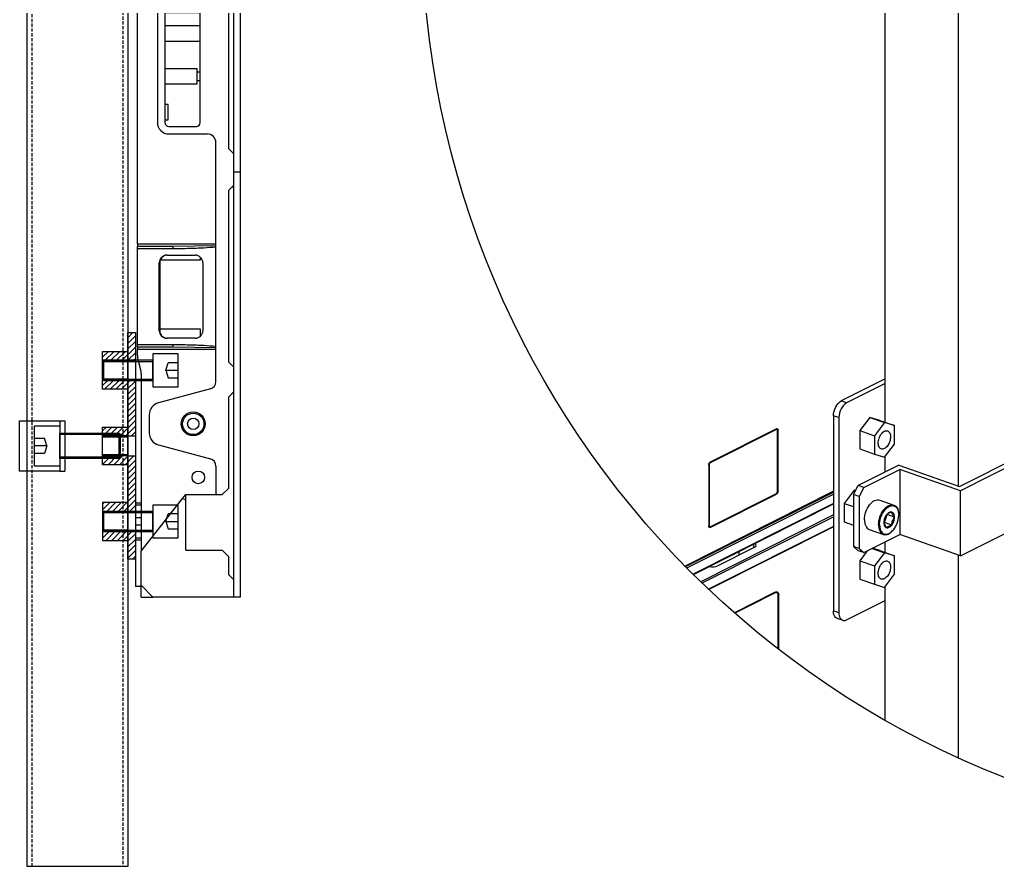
# Model space of a CAD drawing. Header units: millimetres. Extents: x 5415 to 11208, y 1449 to 3485.
# Drawn here: x 9822.2 to 10210.6, y 2285.7 to 2622 of the extents above; entities that cross this region are included whole.
import ezdxf

# ---------------------------------------------------------------- set-up
doc = ezdxf.new("R2010")
doc.units = ezdxf.units.MM
doc.linetypes.add('HIDDEN', pattern=[1.905, 1.27, -0.635])
for name, color, linetype in [('3_ALL_AXES', 7, 'Continuous'), ('7_ALL_FEATURES', 7, 'Continuous'), ('AXIS', 7, 'Continuous'), ('CHAMFER', 7, 'Continuous'), ('dim', 3, 'Continuous'), ('DIMENSIONS', 251, 'Continuous'), ('ROUNDS', 7, 'Continuous')]:
    doc.layers.add(name, color=color, linetype=linetype)

# ---------------------------------------------------------------- blocks, each defined once
blk = doc.blocks.new('A$Cb10ff04d')
at = {"color": 7, "linetype": 'Continuous', "lineweight": 25}
for p, q in [((2.3, 332.8), (7, 337.5)), ((7, 337.5), (2.3, 337.5)), ((2.3, 332.8), (2.3, 337.5)), ((39, 337.5), (7, 337.5)), ((41.6, 337.5), (39, 337.5)), ((39, 337.5), (39, 168.75)), ((39, 337.5), (39, 328.5)), ((41.6, 337.5), (41.6, 168.75)), ((0, 333.31), (2.3, 333.31)), ((0, 314.75), (0, 333.31)), ((2.3, 319.25), (2.3, 332.8)), ((39, 328.5), (37, 326.5)), ((37, 326.5), (37, 321.35)), ((2.3, 319.25), (18.76, 298.42)), ((2.3, 319.25), (2.3, 249.02)), ((34.5, 318.85), (20, 318.85)), ((20, 318.85), (20, 298.85)), ((37, 321.35), (34.5, 318.85)), ((2.3, 314.75), (0, 314.75)), ((0, 314.75), (0, 314)), ((2.3, 314), (0, 314)), ((0, 314), (0, 309)), ((0, 306), (0, 309)), ((0, 309), (2.3, 309)), ((2.3, 306), (0, 306)), ((0, 306), (0, 301)), ((0, 301), (2.3, 301)), ((0, 301), (0, 300.25)), ((0, 300.25), (2.3, 300.25)), ((20, 298.85), (18.76, 298.42)), ((18.76, 298.42), (20, 296.85)), ((20, 296.85), (20, 298.85)), ((32, 296.85), (20, 296.85)), ((32, 285.55), (32, 296.85)), ((32, 296.85), (34.5, 296.85)), ((37, 294.35), (34.5, 296.85)), ((37, 294.35), (37, 260.12)), ((9.21, 277.14), (29.78, 282.65)), ((5.5, 265.19), (5.5, 272.31)), ((29.78, 254.85), (9.21, 260.36)), ((37, 260.12), (39, 258.12)), ((39, 258.12), (39, 244.12)), ((32, 249.88), (32, 251.95)), ((29, 246.88), (13.25, 246.88)), ((0.8, 140.25), (0.8, 241.42)), ((8.75, 242.38), (8.75, 188.38)), ((11.75, 242.38), (11.75, 188.38)), ((24.25, 243.88), (13.25, 243.88)), ((25.75, 188.38), (25.75, 242.38)), ((39, 244.12), (37, 242.12)), ((37, 242.12), (37, 178.12)), ((25.75, 238.13), (11.75, 238.13)), ((11.75, 232.13), (25.75, 232.13)), ((25.75, 226.75), (11.75, 226.75)), ((11.75, 220.75), (25.75, 220.75)), ((24.5, 209.75), (11.75, 209.75)), ((24.5, 206.75), (24.5, 209.75)), ((25.75, 208.35), (24.5, 208.35)), ((24.5, 203.75), (24.5, 206.75)), ((11.75, 203.75), (24.5, 203.75)), ((24.5, 205.15), (25.75, 205.15)), ((13, 195.5), (11.75, 195.5)), ((13, 189.5), (13, 195.5)), ((11.75, 189.5), (13, 189.5)), ((13.25, 186.88), (24.25, 186.88)), ((13.25, 183.88), (28.5, 183.88)), ((32, 85.55), (32, 180.38)), ((37, 178.12), (39, 176.12)), ((39, 176.12), (39, 163.38)), ((41.6, 168.75), (39, 168.75)), ((39, 168.75), (39, 0)), ((41.6, 168.75), (41.6, 0)), ((39, 163.38), (37, 161.38)), ((37, 161.38), (37, 93.38)), ((39, 162.75), (38.36, 162.74)), ((0.8, 140.25), (32, 140.25)), ((0.8, 140.25), (0.8, 139.25)), ((0.8, 139.25), (14.9, 139.25)), ((0.8, 138.25), (0.8, 139.25)), ((0.8, 100.25), (0.8, 138.25)), ((15.07, 138.25), (0.8, 138.25)), ((14.9, 139.25), (32, 139.59)), ((9.51, 105.75), (9.51, 132.75)), ((9.69, 132.75), (9.51, 132.75)), ((9.69, 132.75), (9.69, 105.75)), ((9.9, 133.88), (25.9, 133.88)), ((12.48, 135.75), (23.84, 135.75)), ((25.9, 133.88), (25.9, 134.91)), ((26.81, 132.75), (26.81, 105.75)), ((9.69, 105.75), (9.51, 105.75)), ((25.9, 106.38), (9.69, 106.38)), ((25.9, 103.59), (25.9, 106.38)), ((23.84, 102.75), (12.48, 102.75)), ((0.8, 100.25), (15.07, 100.25)), ((0.8, 99.25), (0.8, 100.25)), ((0.8, 99.25), (0.8, 98.25)), ((14.9, 99.25), (0.8, 99.25)), ((0.8, 96.08), (0.8, 98.25)), ((32, 98.25), (0.8, 98.25)), ((32, 98.91), (14.9, 99.25)), ((37, 93.38), (39, 91.38)), ((39, 91.38), (39, 81.38)), ((2.3, 88.48), (2.3, 18.25)), ((29.78, 82.65), (9.21, 77.14)), ((39, 81.38), (37, 79.38)), ((37, 79.38), (37, 43.15)), ((39, 80.88), (38.5, 80.88)), ((5.5, 72.31), (5.5, 65.19)), ((9.21, 60.36), (29.78, 54.85)), ((32, 51.95), (32, 40.65)), ((37, 43.15), (34.5, 40.65)), ((2.3, 18.25), (18.76, 39.08)), ((18.76, 39.08), (20, 40.65)), ((18.76, 39.08), (20, 38.65)), ((20, 38.65), (20, 40.65)), ((20, 40.65), (32, 40.65)), ((32, 40.65), (34.5, 40.65)), ((2.3, 37.25), (0, 37.25)), ((0, 37.25), (0, 36.5)), ((2.3, 36.5), (0, 36.5)), ((0, 36.5), (0, 31.5)), ((20, 18.65), (20, 38.65)), ((2.3, 31.5), (0, 31.5)), ((0, 31.5), (0, 28.5)), ((2.3, 28.5), (0, 28.5)), ((0, 28.5), (0, 23.5)), ((0, 23.5), (2.3, 23.5)), ((0, 23.5), (0, 22.75)), ((0, 22.75), (2.3, 22.75)), ((0, 22.75), (0, 4.19)), ((2.3, 4.7), (2.3, 18.25)), ((20, 18.65), (34.5, 18.65)), ((34.5, 18.65), (37, 16.15)), ((37, 16.15), (37, 9)), ((37, 9), (39, 7)), ((2.3, 4.19), (0, 4.19)), ((2.3, 0), (2.3, 4.7)), ((7, 0), (2.3, 4.7)), ((39, 7), (39, 0)), ((2.3, 0), (7, 0)), ((39, 0), (7, 0)), ((41.6, 0), (39, 0))]:
    blk.add_line(p, q, dxfattribs=at)
for centre, radius in [((25, 290), 2.5), ((23, 268.75), 4.75), ((23, 268.75), 4.25), ((23, 268.75), 2.25), ((23, 68.75), 4.75), ((23, 68.75), 4.25), ((23, 68.75), 2.25), ((25, 47.5), 2.5)]:
    blk.add_circle(centre, radius, dxfattribs=at)
for centre, radius, start, end in [((29, 285.55), 3, 285, 0), ((10.5, 272.31), 5, 105, 180), ((10.5, 265.19), 5, 180, 255), ((29, 251.95), 3, 0, 75), ((-8, 249.02), 10.3, 337.6684, 0), ((29, 249.88), 3, 270, 0), ((10.5, 241.42), 9.7, 157.6684, 180), ((13.25, 242.38), 4.5, 90, 180), ((13.25, 242.38), 1.5, 90, 180), ((24.25, 242.38), 1.5, 0, 90), ((13.25, 188.38), 4.5, 180, 270), ((13.25, 188.38), 1.5, 180, 270), ((24.25, 188.38), 1.5, 270, 0), ((28.5, 180.38), 3.5, 0, 90), ((13.5, 138.49), 1.59, 351.2205, 28.4816), ((13.5, 100.01), 1.59, 331.5184, 8.7795), ((10.5, 96.08), 9.7, 180, 202.3316), ((-8, 88.48), 10.3, 0, 22.3316), ((29, 85.55), 3, 285, 0), ((10.5, 72.31), 5, 105, 180), ((10.5, 65.19), 5, 180, 255), ((29, 51.95), 3, 0, 75)]:
    blk.add_arc(centre, radius, start, end, dxfattribs=at)
for centre, start_param, end_param in [((12.48, 132.75), 0, 1.570796), ((12.65, 132.75), 0, 1.570796), ((23.84, 132.75), 4.712389, 6.283185), ((12.48, 105.75), 1.570796, 3.141593), ((12.65, 105.75), 1.570796, 3.141593), ((23.84, 105.75), 3.141593, 4.712389)]:
    blk.add_ellipse(centre, major_axis=(0, 3), ratio=0.98857, start_param=start_param, end_param=end_param, dxfattribs=at)
for points, knots in [([(32, 138.92), (30.39, 138.79), (26.85, 138.5), (21.2, 138.3), (17.17, 138.27), (15.07, 138.25)], [0, 0, 0, 0, 0.285649, 0.629134, 1, 1, 1, 1]), ([(15.07, 100.25), (17.17, 100.23), (21.2, 100.2), (26.85, 100), (30.39, 99.71), (32, 99.58)], [0, 0, 0, 0, 0.37085, 0.71434, 1, 1, 1, 1])]:
    blk.add_open_spline(points, degree=3, knots=knots, dxfattribs=at)
blk = doc.blocks.new('lj2')
at = {"layer": 'DIMENSIONS', "ltscale": 24}
h = blk.add_hatch(dxfattribs=at)
h.set_pattern_fill('ANSI31', color=254, scale=0.5)
h.set_pattern_definition([(45, (-28395.7716, -383.0978), (-1.122532015, 1.122532015), [])])
h.paths.add_polyline_path([(52470.25, -537810.61), (52473.25, -537810.61), (52473.25, -537799.61), (52470.25, -537799.61)])
h.paths.add_polyline_path([(52460.25, -537807.11), (52460.25, -537810.61), (52470.25, -537810.61), (52470.25, -537807.11)])
h.paths.add_polyline_path([(52470.25, -537822.11), (52470.25, -537818.61), (52460.25, -537818.61), (52460.25, -537822.11)])
h.paths.add_polyline_path([(52473.25, -537818.61), (52470.25, -537818.61), (52470.25, -537840.61), (52473.25, -537840.61)])
h.paths.add_polyline_path([(52470.25, -537837.11), (52460.25, -537837.11), (52460.25, -537840.61), (52470.25, -537840.61)])
h.paths.add_polyline_path([(52460.25, -537848.61), (52460.25, -537852.11), (52470.25, -537852.11), (52470.25, -537848.61)])
h.paths.add_polyline_path([(52473.25, -537848.61), (52470.25, -537848.61), (52470.25, -537870.61), (52473.25, -537870.61)])
h.paths.add_polyline_path([(52460.25, -537867.11), (52460.25, -537870.61), (52470.25, -537870.61), (52470.25, -537867.11)])
h.paths.add_polyline_path([(52470.25, -537882.11), (52470.25, -537878.61), (52460.25, -537878.61), (52460.25, -537882.11)])
h.paths.add_polyline_path([(52470.25, -537889.61), (52473.25, -537889.61), (52473.25, -537878.61), (52470.25, -537878.61)])
at = {"layer": 'DIMENSIONS', "color": 2, "ltscale": 24}
for p, q in [((52470.25, -537810.61), (52460.25, -537810.61)), ((52470.25, -537811.11), (52460.25, -537811.11)), ((52470.25, -537810.61), (52473.25, -537810.61)), ((52470.25, -537818.11), (52460.25, -537818.11)), ((52470.25, -537818.61), (52460.25, -537818.61)), ((52470.25, -537818.61), (52473.25, -537818.61)), ((52470.25, -537840.61), (52460.25, -537840.61)), ((52470.25, -537841.11), (52460.25, -537841.11)), ((52470.25, -537840.61), (52473.25, -537840.61)), ((52470.25, -537848.11), (52460.25, -537848.11)), ((52470.25, -537848.61), (52460.25, -537848.61)), ((52470.25, -537848.61), (52473.25, -537848.61)), ((52470.25, -537870.61), (52460.25, -537870.61)), ((52470.25, -537870.61), (52473.25, -537870.61)), ((52470.25, -537870.61), (52473.25, -537870.61)), ((52470.25, -537871.11), (52460.25, -537871.11)), ((52470.25, -537878.11), (52460.25, -537878.11)), ((52470.25, -537878.61), (52460.25, -537878.61)), ((52470.25, -537878.61), (52473.25, -537878.61)), ((52470.25, -537878.61), (52473.25, -537878.61))]:
    blk.add_line(p, q, dxfattribs=at)
for points in [[(52470.25, -537799.61), (52473.25, -537799.61), (52473.25, -537889.61), (52470.25, -537889.61)], [(52460.25, -537807.11), (52470.25, -537807.11), (52470.25, -537822.11), (52460.25, -537822.11)], [(52460.25, -537837.11), (52470.25, -537837.11), (52470.25, -537852.11), (52460.25, -537852.11)], [(52460.25, -537882.11), (52470.25, -537882.11), (52470.25, -537867.11), (52460.25, -537867.11)]]:
    blk.add_lwpolyline(points, close=True, dxfattribs=at)
blk = doc.blocks.new('A$C47e1ec06')
at = {"layer": 'dim', "color": 6}
for p, q in [((5.01, 30.04), (5.01, 34)), ((5.01, 34), (11.02, 34)), ((8.01, 29.16), (8.01, 34)), ((11.02, 34), (11.02, 30.04)), ((8.01, 29.16), (5.01, 30.04)), ((8.01, 29.16), (11.02, 30.04)), ((3, 0.5), (13, 0.5))]:
    blk.add_line(p, q, dxfattribs=at)
at = {"layer": 'dim', "color": 4}
for p, q in [((3.5, 0.5), (3.5, 24)), ((12.5, 0.5), (12.5, 24))]:
    blk.add_line(p, q, dxfattribs=at)
at = {"layer": 'dim', "color": 6}
for points in [[(0, 24), (0, 34), (16, 34), (16, 24)], [(3, 0.5), (3, 24), (13, 24), (13, 0.5), (12.5, 0), (3.5, 0)]]:
    blk.add_lwpolyline(points, close=True, dxfattribs=at)
blk = doc.blocks.new('20')
at = {"layer": 'dim', "color": 6}
for p, q in [((18046.76, -797.96), (18046.76, -794)), ((18046.76, -794), (18052.76, -794)), ((18049.76, -798.84), (18049.76, -794)), ((18052.76, -794), (18052.76, -797.96)), ((18049.76, -798.84), (18046.76, -797.96)), ((18049.76, -798.84), (18052.76, -797.96)), ((18045.75, -823.5), (18053.75, -823.5))]:
    blk.add_line(p, q, dxfattribs=at)
at = {"layer": 'dim', "color": 4}
for p, q in [((18046.25, -823.5), (18046.25, -804)), ((18053.25, -823.5), (18053.25, -804))]:
    blk.add_line(p, q, dxfattribs=at)
at = {"layer": 'dim', "color": 6}
for points in [[(18043.25, -804), (18043.25, -794), (18056.25, -794), (18056.25, -804)], [(18045.75, -823.5), (18045.75, -804), (18053.75, -804), (18053.75, -823.5), (18053.25, -824), (18046.25, -824)]]:
    blk.add_lwpolyline(points, close=True, dxfattribs=at)

msp = doc.modelspace()

# ---------------------------------------------------------------- linework, layer by layer
at = {"color": 7, "linetype": 'Continuous'}
for p, q in [((10195.13146, 2436.72208), (10195.13146, 2700.01574)), ((10166.00952, 2462.05499), (10166.00952, 2687.59971)), ((10122.84874, 2459.50751), (10096.57981, 2446.27699)), ((10122.84874, 2459.2491), (10096.57981, 2446.01858)), ((10122.84874, 2459.2491), (10122.54766, 2459.35587)), ((10122.72096, 2459.40377), (10123.08498, 2459.27468)), ((10122.99153, 2459.47231), (10122.9392, 2459.54189)), ((10123.06785, 2459.28352), (10123.04739, 2459.35257)), ((10123.2887, 2458.98811), (10123.48636, 2458.92962)), ((10123.30309, 2434.71938), (10123.30309, 2458.83732)), ((10123.48636, 2434.81169), (10123.48636, 2458.92962)), ((10166.00952, 2442.3125), (10166.00952, 2448.57372)), ((10095.94218, 2445.0568), (10095.94218, 2420.93887)), ((10096.12545, 2445.14911), (10095.95334, 2445.21014)), ((10096.12545, 2445.14911), (10096.12545, 2421.03117)), ((10096.57981, 2446.01858), (10096.35118, 2446.09965)), ((10145.49821, 2434.67793), (10086.54029, 2404.98337)), ((10086.75312, 2404.76675), (10145.49821, 2434.35411)), ((10087.2498, 2404.26262), (10145.49821, 2433.59983)), ((10096.57981, 2420.61939), (10122.84874, 2433.84991)), ((10096.57981, 2420.36098), (10122.84874, 2433.5915)), ((10122.58006, 2433.71459), (10122.84874, 2433.5915)), ((10123.48636, 2434.81169), (10123.30309, 2434.86592)), ((10145.49821, 2429.78928), (10089.77872, 2401.72577)), ((10089.86533, 2401.63977), (10145.49821, 2429.65965)), ((10145.49821, 2425.33456), (10092.77733, 2398.78133)), ((10093.2896, 2398.28506), (10145.49821, 2424.58029)), ((10145.49821, 2420.76973), (10095.89778, 2395.78814)), ((10096.12545, 2421.03117), (10095.94218, 2421.09616)), ((10095.97953, 2420.7229), (10096.34356, 2420.59381)), ((10145.49821, 2420.64011), (10095.9871, 2395.7035)), ((10096.15532, 2420.50183), (10096.21578, 2420.52775)), ((10096.21578, 2420.52775), (10096.34419, 2420.59242)), ((10096.57981, 2420.36098), (10096.21578, 2420.52775)), ((10099.47121, 2405.06626), (10114.13294, 2412.45074)), ((10113.78151, 2413.68532), (10113.78151, 2412.49271)), ((10166.00952, 2410.37369), (10166.00952, 2414.59725)), ((10107.95712, 2410.75183), (10107.95712, 2409.34025)), ((10195.13146, 2328.81548), (10195.13146, 2409.30846)), ((10166.00952, 2343.74093), (10166.00952, 2396.89242)), ((10122.40512, 2394.62978), (10106.14376, 2386.43964)), ((10122.2231, 2394.41331), (10106.2341, 2386.36034)), ((10122.39055, 2394.35393), (10111.60052, 2388.91945)), ((10122.39055, 2394.35393), (10122.2231, 2394.41331)), ((10122.83655, 2394.47972), (10123.004, 2394.42034)), ((10123.54239, 2393.64429), (10123.53233, 2393.7461)), ((10123.54976, 2393.44927), (10123.78421, 2393.37989)), ((10123.57034, 2372.0683), (10123.57034, 2393.28468)), ((10123.78421, 2371.90291), (10123.78421, 2393.37989)), ((10111.61508, 2388.91429), (10106.34723, 2386.2611)), ((10111.61508, 2388.91429), (10111.60052, 2388.91945))]:
    msp.add_line(p, q, dxfattribs=at)
for p, q in [((9838.21513, 2462.70951), (9838.21513, 2442.70951)), ((9838.21513, 2462.70951), (9840.21513, 2462.70951)), ((9840.21513, 2462.70951), (9840.21513, 2442.70951)), ((9838.21513, 2442.70951), (9840.21513, 2442.70951))]:
    msp.add_line(p, q)
at = {"color": 2, "linetype": 'Continuous'}
for p, q in [((10195.55406, 2436.57222), (10220.60118, 2449.18737)), ((10224.61804, 2449.33589), (10195.90549, 2434.87462)), ((10171.52845, 2445.09215), (10195.55406, 2436.57222)), ((10171.87988, 2443.39455), (10171.87988, 2417.55391)), ((10195.90549, 2434.87462), (10171.87988, 2443.39455)), ((10195.90549, 2409.03397), (10195.90549, 2434.87462)), ((10195.90549, 2409.03397), (10224.61804, 2423.49525)), ((10195.90549, 2409.03397), (10171.87988, 2417.55391))]:
    msp.add_line(p, q, dxfattribs=at)
msp.add_lwpolyline([(9838.21513, 2442.70951), (9822.21513, 2442.70951), (9822.21513, 2462.70951), (9838.21513, 2462.70951)], close=True)
msp.add_circle((10346.64774, 2660.32165), 364.49077)
at = {"color": 7, "linetype": 'Continuous'}
msp.add_arc((10096.90646, 2420.91972), 0.96309, 189.2335505, 191.4723089, dxfattribs=at)
for centre, start_param, end_param in [((10111.94879, 2411.56965), 0.769218311, 0.882508304), ((10111.94879, 2413.29295), 5.594897284, 6.88829574), ((10097.28707, 2405.90847), -1.981698341, -0.688288023)]:
    msp.add_ellipse(centre, major_axis=(2.85106, -0.06412), ratio=0.437694256, start_param=start_param, end_param=end_param, dxfattribs=at)
for points, knots in [([(10122.84874, 2459.50751), (10122.89621, 2459.53142), (10122.99401, 2459.56516), (10123.09841, 2459.56306), (10123.14559, 2459.55211)], [0, 0, 0, 0, 0.523210485, 1, 1, 1, 1]), ([(10123.04739, 2459.35257), (10123.03995, 2459.37394), (10123.02351, 2459.41496), (10123.00277, 2459.45401), (10122.99153, 2459.47231)], [0, 0, 0, 0, 0.513045563, 1, 1, 1, 1]), ([(10123.30309, 2458.83732), (10123.30309, 2458.88913), (10123.29268, 2459.05286), (10123.1944, 2459.2358), (10123.08506, 2459.27465)], [0, 0, 0, 0, 0.308683214, 1, 1, 1, 1]), ([(10123.14559, 2459.55211), (10123.19201, 2459.54133), (10123.2853, 2459.49784), (10123.35067, 2459.41939), (10123.37772, 2459.37536)], [0, 0, 0, 0, 0.479807322, 1, 1, 1, 1]), ([(10123.37772, 2459.37536), (10123.38946, 2459.35626), (10123.41111, 2459.3155), (10123.42827, 2459.27269), (10123.43603, 2459.25038)], [0, 0, 0, 0, 0.486954437, 1, 1, 1, 1]), ([(10123.43603, 2459.25038), (10123.45319, 2459.20108), (10123.47851, 2459.09479), (10123.48636, 2458.98602), (10123.48636, 2458.92962)], [0, 0, 0, 0, 0.480675487, 1, 1, 1, 1]), ([(10095.94218, 2445.0568), (10095.94218, 2445.1484), (10095.96374, 2445.3378), (10096.01615, 2445.52063), (10096.05082, 2445.61198)], [0, 0, 0, 0, 0.483844765, 1, 1, 1, 1]), ([(10096.05082, 2445.61198), (10096.06219, 2445.64195), (10096.0865, 2445.70096), (10096.11425, 2445.75844), (10096.12894, 2445.78657)], [0, 0, 0, 0, 0.502437944, 1, 1, 1, 1]), ([(10096.57981, 2446.01858), (10096.51402, 2445.98545), (10096.2534, 2445.76526), (10096.12545, 2445.41076), (10096.12545, 2445.14911)], [0, 0, 0, 0, 0.219674464, 1, 1, 1, 1]), ([(10096.12894, 2445.78657), (10096.1713, 2445.86763), (10096.26603, 2446.01477), (10096.38742, 2446.14159), (10096.45174, 2446.19322)], [0, 0, 0, 0, 0.525799453, 1, 1, 1, 1]), ([(10096.45174, 2446.19322), (10096.47233, 2446.20974), (10096.51357, 2446.24001), (10096.55776, 2446.26588), (10096.57981, 2446.27699)], [0, 0, 0, 0, 0.51671052, 1, 1, 1, 1]), ([(10122.84874, 2433.84991), (10122.91452, 2433.88304), (10123.17514, 2434.10323), (10123.30309, 2434.45773), (10123.30309, 2434.71938)], [0, 0, 0, 0, 0.219674464, 1, 1, 1, 1]), ([(10122.96728, 2433.66773), (10122.94816, 2433.65281), (10122.90987, 2433.62538), (10122.86908, 2433.60175), (10122.84874, 2433.5915)], [0, 0, 0, 0, 0.515587522, 1, 1, 1, 1]), ([(10123.2996, 2434.08192), (10123.25617, 2433.99881), (10123.1589, 2433.84845), (10123.03365, 2433.71954), (10122.96728, 2433.66773)], [0, 0, 0, 0, 0.526900469, 1, 1, 1, 1]), ([(10123.37772, 2434.25651), (10123.36635, 2434.22654), (10123.34204, 2434.16753), (10123.3143, 2434.11005), (10123.2996, 2434.08192)], [0, 0, 0, 0, 0.502437944, 1, 1, 1, 1]), ([(10123.48636, 2434.81169), (10123.48636, 2434.72009), (10123.4648, 2434.53069), (10123.41239, 2434.34786), (10123.37772, 2434.25651)], [0, 0, 0, 0, 0.483844765, 1, 1, 1, 1]), ([(10095.95584, 2420.76519), (10095.95125, 2420.79338), (10095.94439, 2420.85117), (10095.94218, 2420.90931), (10095.94218, 2420.93887)], [0, 0, 0, 0, 0.491493389, 1, 1, 1, 1]), ([(10096.21514, 2420.33974), (10096.14995, 2420.37017), (10096.03045, 2420.48911), (10095.97987, 2420.64319), (10095.9626, 2420.72817)], [0, 0, 0, 0, 0.453434565, 1, 1, 1, 1]), ([(10096.12545, 2421.03117), (10096.12545, 2420.97936), (10096.13586, 2420.81563), (10096.23414, 2420.63269), (10096.34348, 2420.59384)], [0, 0, 0, 0, 0.308683214, 1, 1, 1, 1]), ([(10096.57981, 2420.36098), (10096.52123, 2420.33148), (10096.39824, 2420.29298), (10096.26897, 2420.31462), (10096.21514, 2420.33974)], [0, 0, 0, 0, 0.524756074, 1, 1, 1, 1]), ([(10122.83607, 2394.4799), (10122.69383, 2394.5302), (10122.46636, 2394.52001), (10122.27465, 2394.43927), (10122.2231, 2394.41331)], [0, 0, 0, 0, 0.723306634, 1, 1, 1, 1]), ([(10123.57034, 2393.28468), (10123.57034, 2393.41921), (10123.54331, 2393.84436), (10123.2881, 2394.31939), (10123.0042, 2394.42027)], [0, 0, 0, 0, 0.308683214, 1, 1, 1, 1]), ([(10123.04681, 2394.72964), (10123.10784, 2394.71514), (10123.22822, 2394.66952), (10123.33258, 2394.59449), (10123.38026, 2394.55127)], [0, 0, 0, 0, 0.493678475, 1, 1, 1, 1]), ([(10123.53233, 2393.7461), (10123.52681, 2393.79161), (10123.51325, 2393.88062), (10123.49376, 2393.96854), (10123.4826, 2394.01123)], [0, 0, 0, 0, 0.509516765, 1, 1, 1, 1])]:
    msp.add_open_spline(points, degree=3, knots=knots, dxfattribs=at)
for points in [[(10123.08506, 2459.27465), (10123.0104, 2459.30118), (10122.9195, 2459.28475), (10122.84874, 2459.2491)], [(10096.34348, 2420.59384), (10096.41814, 2420.56731), (10096.50904, 2420.58374), (10096.57981, 2420.61939)], [(10122.69591, 2394.45104), (10122.58994, 2394.43767), (10122.48595, 2394.40197), (10122.39055, 2394.35393)], [(10122.40512, 2394.62978), (10122.59845, 2394.72715), (10122.8362, 2394.77968), (10123.04681, 2394.72964)], [(10123.0042, 2394.42027), (10122.90689, 2394.45484), (10122.79837, 2394.46396), (10122.69591, 2394.45104)], [(10123.4826, 2394.01123), (10123.40971, 2394.2901), (10123.24389, 2394.58738), (10122.9884, 2394.72082)], [(10123.38026, 2394.55127), (10123.68628, 2394.2739), (10123.78421, 2393.79292), (10123.78421, 2393.37989)]]:
    msp.add_open_spline(points, degree=3, dxfattribs=at)
at = {"layer": '3_ALL_AXES', "color": 7, "linetype": 'Continuous'}
for p, q in [((10163.86466, 2431.21974), (10169.47063, 2429.23176)), ((10165.75984, 2422.33374), (10166.80754, 2425.42005)), ((10166.80754, 2425.42005), (10166.75542, 2425.52108)), ((10169.71974, 2424.38733), (10166.80754, 2425.42005)), ((10165.53993, 2422.22298), (10165.75984, 2422.33374)), ((10168.67204, 2421.30102), (10165.75984, 2422.33374)), ((10159.73523, 2419.57505), (10165.34121, 2417.58707))]:
    msp.add_line(p, q, dxfattribs=at)
for points, knots in [([(10157.82906, 2423.39744), (10157.82906, 2424.44698), (10158.23117, 2426.55545), (10159.42761, 2428.89104), (10160.75104, 2430.33586), (10161.79022, 2431.05634), (10162.85693, 2431.39905), (10163.56142, 2431.32732), (10163.86483, 2431.21968)], [0, 0, 0, 0, 0.285315413, 0.57236979, 0.701310824, 0.814683681, 0.912481863, 1, 1, 1, 1]), ([(10157.82906, 2423.39744), (10157.82906, 2422.94456), (10157.90114, 2422.08974), (10158.26449, 2420.93632), (10158.86953, 2420.04727), (10159.4419, 2419.67912), (10159.73506, 2419.57512)], [0, 0, 0, 0, 0.30029334, 0.564604445, 0.793737815, 1, 1, 1, 1])]:
    msp.add_open_spline(points, degree=3, knots=knots, dxfattribs=at)
at = {"layer": '7_ALL_FEATURES', "color": 7, "linetype": 'Continuous'}
for centre, radius, start, end in [((10165.9388, 2425.43364), 5.46084, 10.0070995, 12.4183164), ((10164.99617, 2422.75601), 5.45331, 308.5210365, 310.9460028)]:
    msp.add_arc(centre, radius, start, end, dxfattribs=at)
for points, knots in [([(10163.43503, 2421.40945), (10163.43503, 2422.45897), (10163.83713, 2424.56739), (10165.03351, 2426.90294), (10166.35691, 2428.34776), (10167.39605, 2429.06829), (10168.46273, 2429.41105), (10169.16721, 2429.33935), (10169.47063, 2429.23175)], [0, 0, 0, 0, 0.285313062, 0.572366118, 0.701307415, 0.814682033, 0.912481699, 1, 1, 1, 1]), ([(10163.83672, 2421.4243), (10163.83672, 2422.09434), (10164.01588, 2423.4675), (10164.69326, 2425.40873), (10165.71662, 2427.10936), (10166.96558, 2428.37457), (10168.17375, 2428.9709), (10169.09706, 2429.02586), (10169.93326, 2428.82137), (10170.83428, 2428.01382), (10171.16177, 2427.10739), (10171.27187, 2426.60798)], [0, 0, 0, 0, 0.149291912, 0.305385033, 0.455307464, 0.587799373, 0.697445868, 0.745445105, 0.791233882, 0.886052799, 1, 1, 1, 1]), ([(10169.47063, 2429.23175), (10169.69831, 2429.15101), (10170.14303, 2428.89785), (10170.67435, 2428.30101), (10171.06626, 2427.51767), (10171.2209, 2426.92405), (10171.27684, 2426.60739)], [0, 0, 0, 0, 0.217695407, 0.450886198, 0.710216836, 1, 1, 1, 1]), ([(10166.57663, 2425.3629), (10166.28702, 2424.89937), (10165.78342, 2423.91213), (10165.58231, 2422.8224), (10165.52893, 2422.2766)], [0, 0, 0, 0, 0.499163065, 1, 1, 1, 1]), ([(10166.57663, 2425.3629), (10166.24293, 2424.92319), (10165.73625, 2423.92515), (10165.52893, 2422.82419), (10165.52893, 2422.2766)], [0, 0, 0, 0, 0.502005228, 1, 1, 1, 1]), ([(10168.67204, 2426.41827), (10168.51063, 2426.46837), (10168.13942, 2426.49221), (10167.58326, 2426.29864), (10167.04274, 2425.91195), (10166.7271, 2425.56118), (10166.57663, 2425.3629)], [0, 0, 0, 0, 0.204321808, 0.433652396, 0.699082516, 1, 1, 1, 1]), ([(10168.67204, 2426.41827), (10168.24778, 2426.2978), (10167.49263, 2426.05203), (10166.82796, 2425.60262), (10166.57663, 2425.3629)], [0, 0, 0, 0, 0.559433169, 1, 1, 1, 1]), ([(10168.56999, 2418.63697), (10169.00143, 2419.01112), (10169.79314, 2419.93276), (10170.96839, 2422.09081), (10171.41195, 2423.98776), (10171.41195, 2425.23962)], [0, 0, 0, 0, 0.232971, 0.489303233, 1, 1, 1, 1]), ([(10169.71974, 2424.38733), (10169.45469, 2424.73), (10169.00336, 2425.35689), (10168.73257, 2426.08944), (10168.67204, 2426.41827)], [0, 0, 0, 0, 0.564398585, 1, 1, 1, 1]), ([(10169.71974, 2424.38733), (10169.71974, 2424.6314), (10169.68015, 2425.09142), (10169.48004, 2425.71001), (10169.14607, 2426.18176), (10168.83163, 2426.36873), (10168.67204, 2426.41827)], [0, 0, 0, 0, 0.301221769, 0.565401124, 0.793765735, 1, 1, 1, 1]), ([(10168.67204, 2421.30102), (10168.72541, 2421.84682), (10168.92653, 2422.93655), (10169.43012, 2423.92379), (10169.71974, 2424.38733)], [0, 0, 0, 0, 0.500837014, 1, 1, 1, 1]), ([(10168.67204, 2421.30102), (10169.00574, 2421.74073), (10169.51242, 2422.73877), (10169.71974, 2423.83973), (10169.71974, 2424.38733)], [0, 0, 0, 0, 0.502005228, 1, 1, 1, 1]), ([(10171.31656, 2426.38257), (10171.3326, 2426.29176), (10171.38995, 2425.9134), (10171.41195, 2425.52999), (10171.41195, 2425.23962)], [0, 0, 0, 0, 0.241031744, 1, 1, 1, 1]), ([(10163.43503, 2421.40945), (10163.43503, 2420.95655), (10163.50712, 2420.10169), (10163.8705, 2418.94823), (10164.4756, 2418.05918), (10165.04802, 2417.69105), (10165.34121, 2417.58708)], [0, 0, 0, 0, 0.300297313, 0.564606651, 0.793738406, 1, 1, 1, 1]), ([(10163.83672, 2421.4243), (10163.83672, 2421.04687), (10163.89162, 2420.32669), (10164.21441, 2419.09242), (10164.91369, 2418.06505), (10165.93787, 2417.64869), (10166.76284, 2417.65113), (10167.61017, 2417.94056), (10168.13443, 2418.28411), (10168.39251, 2418.48945)], [0, 0, 0, 0, 0.156335344, 0.29677037, 0.529003615, 0.63401391, 0.742775049, 0.863395699, 1, 1, 1, 1]), ([(10165.52893, 2422.2766), (10165.58946, 2421.94777), (10165.86025, 2421.21522), (10166.31159, 2420.58833), (10166.57663, 2420.24565)], [0, 0, 0, 0, 0.435601493, 1, 1, 1, 1]), ([(10165.52893, 2422.2766), (10165.52893, 2422.03252), (10165.56852, 2421.5725), (10165.76863, 2420.95391), (10166.1026, 2420.48216), (10166.41704, 2420.29519), (10166.57663, 2420.24565)], [0, 0, 0, 0, 0.301221769, 0.565401124, 0.793765735, 1, 1, 1, 1]), ([(10166.57663, 2420.24565), (10166.82796, 2420.48537), (10167.49263, 2420.93477), (10168.24778, 2421.18054), (10168.67204, 2421.30102)], [0, 0, 0, 0, 0.440566909, 1, 1, 1, 1]), ([(10166.57663, 2420.24565), (10166.73804, 2420.19555), (10167.10925, 2420.17172), (10167.66541, 2420.36528), (10168.20593, 2420.75197), (10168.52157, 2421.10274), (10168.67204, 2421.30102)], [0, 0, 0, 0, 0.204321808, 0.433652396, 0.699082516, 1, 1, 1, 1]), ([(10165.34121, 2417.58708), (10165.56889, 2417.50634), (10166.07374, 2417.42276), (10166.86236, 2417.55152), (10167.66024, 2417.91293), (10168.15431, 2418.27652), (10168.39726, 2418.4872)], [0, 0, 0, 0, 0.217693207, 0.450881506, 0.710207203, 1, 1, 1, 1])]:
    msp.add_open_spline(points, degree=3, knots=knots, dxfattribs=at)
at = {"layer": 'AXIS', "color": 7, "linetype": 'Continuous'}
for p, q in [((10159.90046, 2464.04573), (10155.92958, 2458.81329)), ((10163.87135, 2462.81322), (10159.90046, 2464.04573)), ((10159.90046, 2464.04573), (10165.72485, 2461.98029)), ((10163.87135, 2462.81322), (10169.69574, 2460.74778)), ((10155.92958, 2458.81329), (10155.92958, 2451.49656)), ((10155.92958, 2458.81329), (10161.75397, 2456.74786)), ((10165.72485, 2461.98029), (10161.75397, 2456.74786)), ((10169.69574, 2460.74778), (10165.72485, 2461.98029)), ((10169.69574, 2453.43105), (10169.69574, 2460.74778)), ((10161.75397, 2456.74786), (10161.75397, 2449.43112)), ((10155.92958, 2451.49656), (10161.75397, 2449.43112)), ((10165.72485, 2448.19861), (10169.69574, 2453.43105)), ((10161.75397, 2449.43112), (10165.72485, 2448.19861)), ((10153.79141, 2435.12822), (10149.82053, 2429.89578)), ((10154.30946, 2434.96742), (10153.79141, 2435.12822)), ((10153.79141, 2435.12822), (10154.29936, 2434.94809)), ((10149.82053, 2429.89578), (10149.82053, 2422.57905)), ((10149.82053, 2429.89578), (10153.50675, 2428.58858)), ((10149.82053, 2422.57905), (10153.50675, 2421.27184)), ((10158.86361, 2410.99817), (10155.92958, 2407.132)), ((10160.88388, 2412.0157), (10165.72485, 2410.299)), ((10163.87135, 2411.13193), (10160.93732, 2412.04261)), ((10165.72485, 2410.299), (10161.75397, 2405.06656)), ((10163.87135, 2411.13193), (10169.69574, 2409.06649)), ((10169.69574, 2409.06649), (10165.72485, 2410.299)), ((10169.69574, 2401.74975), (10169.69574, 2409.06649)), ((10155.92958, 2407.132), (10155.92958, 2399.81527)), ((10155.92958, 2407.132), (10161.75397, 2405.06656)), ((10161.75397, 2405.06656), (10161.75397, 2397.74983)), ((10165.72485, 2396.51732), (10169.69574, 2401.74975)), ((10155.92958, 2399.81527), (10161.75397, 2397.74983)), ((10161.75397, 2397.74983), (10165.72485, 2396.51732))]:
    msp.add_line(p, q, dxfattribs=at)
for points, knots in [([(10163.28123, 2453.85871), (10163.28123, 2454.50457), (10163.52719, 2455.80594), (10164.38729, 2457.45586), (10165.55327, 2458.62414), (10166.60803, 2458.80986), (10166.99556, 2458.67237)], [0, 0, 0, 0, 0.286820977, 0.575395231, 0.817393498, 1, 1, 1, 1]), ([(10168.16847, 2456.3202), (10168.16847, 2455.67433), (10167.92252, 2454.37297), (10167.06241, 2452.72305), (10165.89644, 2451.55476), (10164.84167, 2451.36905), (10164.45415, 2451.50654)], [0, 0, 0, 0, 0.286820977, 0.575395231, 0.817393498, 1, 1, 1, 1]), ([(10166.99556, 2458.67237), (10167.36922, 2458.53979), (10168.05487, 2457.78193), (10168.16847, 2456.8408), (10168.16847, 2456.3202)], [0, 0, 0, 0, 0.432330193, 1, 1, 1, 1]), ([(10164.45415, 2451.50654), (10164.08049, 2451.63911), (10163.39484, 2452.39697), (10163.28123, 2453.33811), (10163.28123, 2453.85871)], [0, 0, 0, 0, 0.432330193, 1, 1, 1, 1]), ([(10163.28123, 2402.17741), (10163.28123, 2402.82328), (10163.52719, 2404.12464), (10164.38729, 2405.77456), (10165.55327, 2406.94285), (10166.60803, 2407.12856), (10166.99556, 2406.99107)], [0, 0, 0, 0, 0.286820977, 0.575395231, 0.817393498, 1, 1, 1, 1]), ([(10168.16847, 2404.6389), (10168.16847, 2403.99304), (10167.92252, 2402.69167), (10167.06241, 2401.04175), (10165.89644, 2399.87347), (10164.84167, 2399.68775), (10164.45415, 2399.82524)], [0, 0, 0, 0, 0.286820977, 0.575395231, 0.817393498, 1, 1, 1, 1]), ([(10166.99556, 2406.99107), (10167.36922, 2406.8585), (10168.05487, 2406.10064), (10168.16847, 2405.1595), (10168.16847, 2404.6389)], [0, 0, 0, 0, 0.432330193, 1, 1, 1, 1]), ([(10164.45415, 2399.82524), (10164.08049, 2399.95782), (10163.39484, 2400.71568), (10163.28123, 2401.65681), (10163.28123, 2402.17741)], [0, 0, 0, 0, 0.432330193, 1, 1, 1, 1])]:
    msp.add_open_spline(points, degree=3, knots=knots, dxfattribs=at)
at = {"layer": 'CHAMFER', "color": 2, "linetype": 'Continuous'}
for p, q in [((10171.52845, 2445.09215), (10155.33946, 2436.93846)), ((10157.52361, 2436.16392), (10171.87988, 2443.39455)), ((10153.50675, 2433.43133), (10155.33946, 2436.93846)), ((10157.52361, 2436.16392), (10155.33946, 2436.93846)), ((10157.52361, 2436.16392), (10155.69089, 2432.65679)), ((10153.50675, 2433.43133), (10153.50675, 2412.75881)), ((10155.69089, 2432.65679), (10153.50675, 2433.43133)), ((10155.69089, 2432.65679), (10155.69089, 2411.98427)), ((10157.52361, 2410.32327), (10171.87988, 2417.55391)), ((10155.33946, 2411.09781), (10153.50675, 2412.75881)), ((10155.69089, 2411.98427), (10153.50675, 2412.75881)), ((10157.52361, 2410.32327), (10155.33946, 2411.09781)), ((10155.69089, 2411.98427), (10157.52361, 2410.32327))]:
    msp.add_line(p, q, dxfattribs=at)
at = {"layer": 'dim', "color": 251, "linetype": 'HIDDEN'}
for p, q in [((9827.21513, 2285.73191), (9827.21513, 3171.8495)), ((9863.21513, 3171.8495), (9863.21513, 2285.73191))]:
    msp.add_line(p, q, dxfattribs=at)
at = {"layer": 'dim'}
msp.add_lwpolyline([(9825.21513, 3171.8495), (9865.21513, 3171.8495), (9865.21513, 2285.73191), (9825.21513, 2285.73191)], close=True, dxfattribs=at)
at = {"layer": 'dim', "color": 2}
msp.add_lwpolyline([(9865.21513, 2497.70951), (9868.21513, 2497.70951), (9868.21513, 2407.70951), (9865.21513, 2407.70951)], close=True, dxfattribs=at)
msp.add_lwpolyline([(9865.21513, 2497.70951), (9868.21513, 2497.70951), (9868.21513, 2407.70951), (9865.21513, 2407.70951)], close=True, dxfattribs=at)
at = {"layer": 'ROUNDS', "color": 7, "linetype": 'Continuous'}
for p, q in [((10166.00952, 2479.33345), (10148.55274, 2470.54123)), ((10166.00952, 2477.45886), (10150.73688, 2469.76669)), ((10150.73688, 2469.76669), (10148.55274, 2470.54123)), ((10145.49821, 2464.69602), (10145.49821, 2387.17408)), ((10147.68236, 2463.92148), (10145.49821, 2464.69602)), ((10147.68236, 2463.92148), (10147.68236, 2386.39954)), ((10150.73688, 2383.6312), (10166.00952, 2391.32336)), ((10147.68236, 2386.39954), (10145.49821, 2387.17408)), ((10149.14864, 2383.45924), (10146.9645, 2384.23378))]:
    msp.add_line(p, q, dxfattribs=at)
for points, knots in [([(10145.49821, 2464.69602), (10145.49821, 2465.89889), (10146.10443, 2468.14819), (10147.60268, 2470.06273), (10148.55274, 2470.54123)], [0, 0, 0, 0, 0.530688354, 1, 1, 1, 1]), ([(10150.73688, 2469.76669), (10149.78683, 2469.28819), (10148.28857, 2467.37365), (10147.68236, 2465.12435), (10147.68236, 2463.92148)], [0, 0, 0, 0, 0.469311646, 1, 1, 1, 1]), ([(10146.96482, 2384.23368), (10146.4976, 2384.39918), (10145.64025, 2385.34668), (10145.49821, 2386.52323), (10145.49821, 2387.17408)], [0, 0, 0, 0, 0.432320213, 1, 1, 1, 1]), ([(10147.68236, 2386.39954), (10147.68236, 2385.74869), (10147.8244, 2384.57214), (10148.68175, 2383.62464), (10149.14896, 2383.45914)], [0, 0, 0, 0, 0.567679787, 1, 1, 1, 1]), ([(10149.14896, 2383.45914), (10149.26829, 2383.41687), (10149.80116, 2383.29554), (10150.36645, 2383.44463), (10150.73688, 2383.6312)], [0, 0, 0, 0, 0.233845121, 1, 1, 1, 1])]:
    msp.add_open_spline(points, degree=3, knots=knots, dxfattribs=at)

# ---------------------------------------------------------------- block references
msp.add_blockref('A$Cb10ff04d', (9868.21513, 2392.70951))
at = {"color": 0, "xscale": -1, "rotation": 270}
for p in [(10679.21684, -15567.03601), (10679.21684, -15627.03601)]:
    msp.add_blockref('20', p, dxfattribs=at)
at = {"rotation": 90}
msp.add_blockref('A$C47e1ec06', (9862.21513, 2444.70951), dxfattribs=at)
at = {"layer": 'DIMENSIONS', "color": 2}
msp.add_blockref('lj2', (-42605.03825, 540297.32054), dxfattribs=at)

doc.saveas('drawing.dxf')
